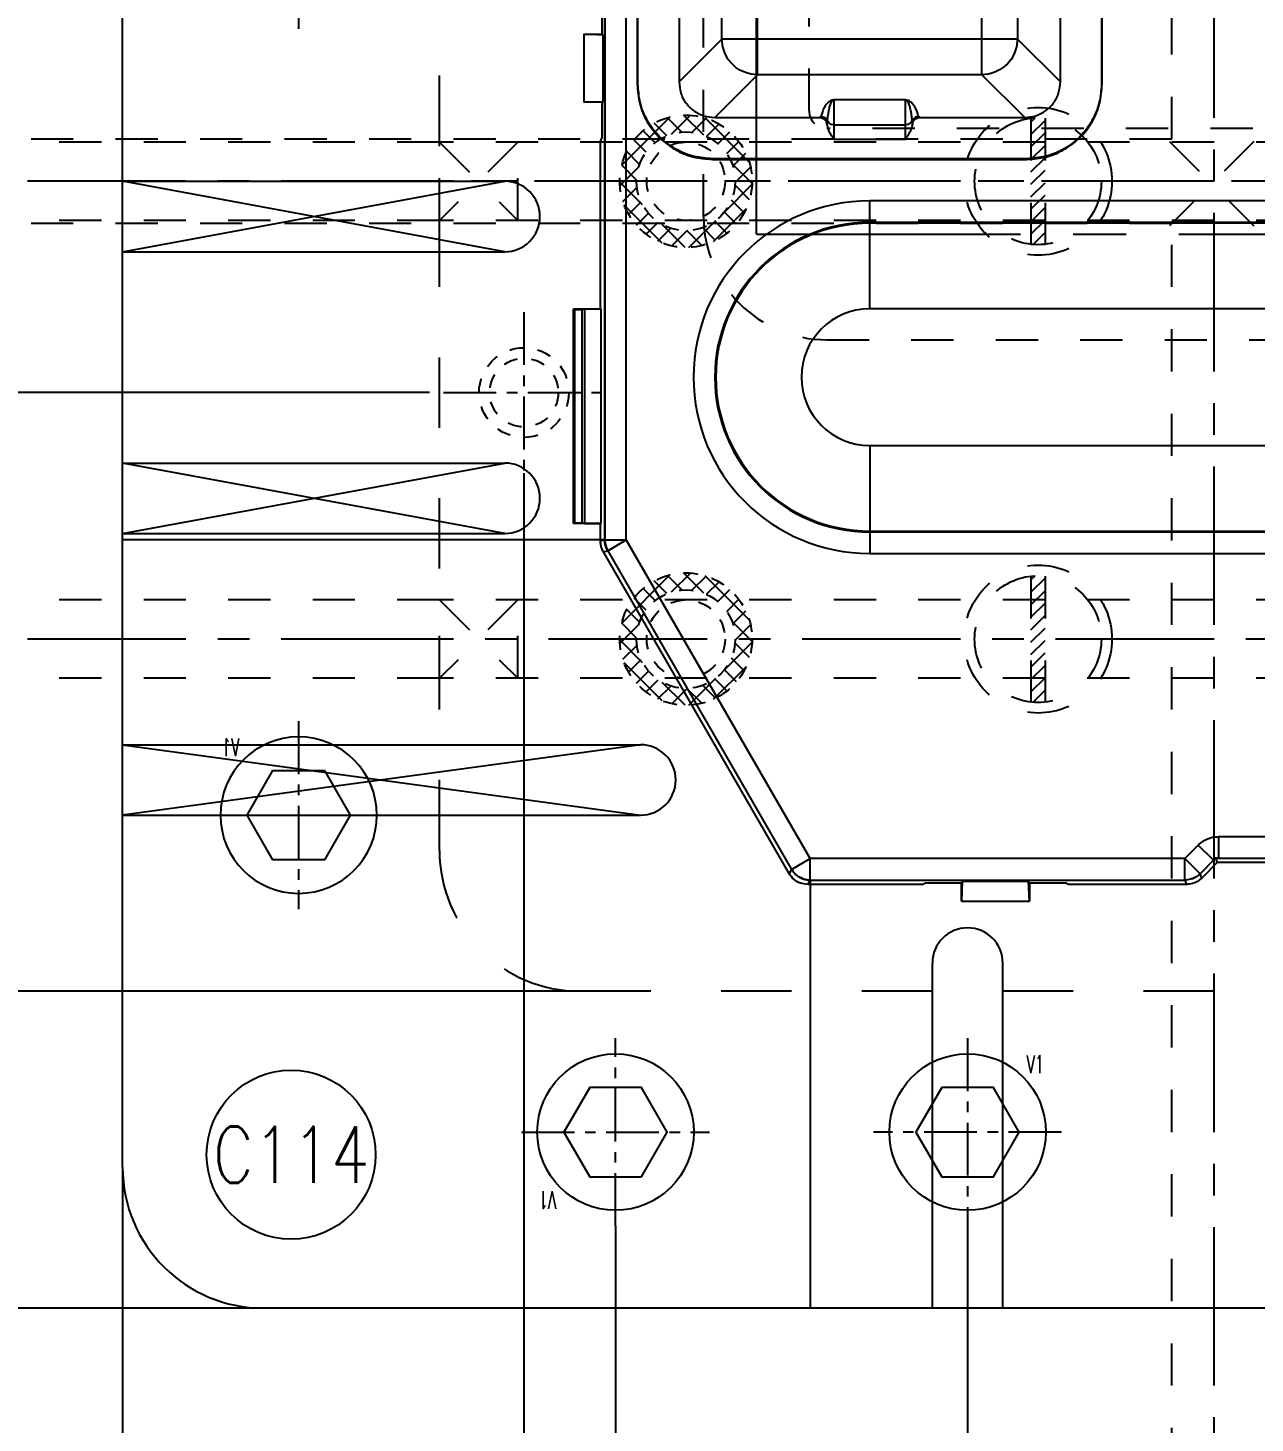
# Model space of a CAD drawing. Extents: x 14103 to 19353, y -3233 to 932.
# Drawn here: x 16820.9 to 16995.2, y -397.2 to -199.1 of the extents above; entities that cross this region are included whole.
import ezdxf
from ezdxf.enums import TextEntityAlignment as Align

# ---------------------------------------------------------------- set-up
doc = ezdxf.new("R2010")
doc.units = 0
doc.header["$LTSCALE"] = 20
doc.header["$MEASUREMENT"] = 0
for name, pattern in [('CENTER', [0.6, 0.375, -0.075, 0.075, -0.075]), ('DASHED', [0.2, 0.1, -0.1]), ('HIDDEN', [0.2, 0.1, -0.1]), ('SOLID', [0])]:
    doc.linetypes.add(name, pattern=pattern)
doc.layers.get('0').update_dxf_attribs({"linetype": 'CONTINUOUS'})
doc.layers.get('DEFPOINTS').update_dxf_attribs({"linetype": 'CONTINUOUS'})
for name, color, linetype in [('4a', 7, 'CONTINUOUS'), ('CK_LEVEL_1', 1, 'SOLID'), ('DIM', 3, 'CONTINUOUS'), ('HOLD DOWN', 7, 'CONTINUOUS'), ('MXB', 3, 'CONTINUOUS'), ('OIL', 7, 'CONTINUOUS'), ('SCREW', 7, 'CONTINUOUS'), ('VENTING', 7, 'CONTINUOUS'), ('WATER', 9, 'HIDDEN'), ('water-2', 7, 'CONTINUOUS')]:
    doc.layers.add(name, color=color, linetype=linetype)
doc.styles.add('lxy2', font='txt.shx', dxfattribs={"width": 0.6})
doc.styles.get("Standard").update_dxf_attribs({"font": 'txt.shx', "width": 0.5, "bigfont": 'hztxt.shx'})
doc.dimstyles.new('10', dxfattribs={"dimtxt": 10, "dimasz": 5, "dimexe": 2.5, "dimexo": 0, "dimgap": 1, "dimtad": 0, "dimdsep": 46, "dimtxsty": 'lxy2', "dimcen": -3, "dimclrd": 113, "dimclre": 113, "dimclrt": 3, "dimazin": 2, "dimtfac": 1, "dimtofl": 0, "dimtmove": 0, "dimatfit": 3, "dimfxl": 1, "dimtolj": 1, "dimtzin": 0, "dimarcsym": 0})

# ---------------------------------------------------------------- blocks, each defined once
blk = doc.blocks.new('*D235')
at = {"layer": 'DEFPOINTS', "color": 0}
for p in [(17204.36, 164.09), (16564.92, -220.91), (16661.38, -220.91)]:
    blk.add_point(p, dxfattribs=at)
at = {"layer": 'DIM', "color": 113, "lineweight": -2}
blk.add_line((16661.38, -220.91), (16564.92, -220.91), dxfattribs=at)
at = {"layer": 'DIM', "color": 3, "insert": (16555.92, -220.91), "char_height": 10, "attachment_point": 5, "style": 'lxy2'}
blk.add_mtext('\\A1;385', dxfattribs=at)
blk = doc.blocks.new('*D232')
at = {"layer": 'DEFPOINTS', "color": 0}
for p in [(17204.36, 164.09), (16564.92, -250.91), (16877.93, -250.91)]:
    blk.add_point(p, dxfattribs=at)
at = {"layer": 'DIM', "color": 113, "lineweight": -2}
for p, q in [((16574.92, -250.91), (16564.92, -250.91)), ((16584.92, -250.91), (16574.92, -250.91)), ((16877.93, -250.91), (16584.92, -250.91))]:
    blk.add_line(p, q, dxfattribs=at)
at = {"layer": 'DIM', "color": 3, "insert": (16556.92, -250.91), "char_height": 10, "attachment_point": 5, "style": 'lxy2'}
blk.add_mtext('\\A1;415', dxfattribs=at)
blk = doc.blocks.new('*D241')
at = {"layer": 'DEFPOINTS', "color": 0, "linetype": 'Continuous'}
for p in [(17204.36, 164.09), (16954.36, -369.24), (16954.36, -553.81)]:
    blk.add_point(p, dxfattribs=at)
at = {"layer": 'OIL', "color": 113, "linetype": 'Continuous', "lineweight": -2}
blk.add_line((16954.36, -369.24), (16954.36, -553.81), dxfattribs=at)
at = {"layer": 'OIL', "color": 3, "linetype": 'Continuous', "insert": (16954.36, -562.31), "char_height": 10, "attachment_point": 5, "rotation": 90, "style": 'lxy2'}
blk.add_mtext('\\A1;250', dxfattribs=at)
blk = doc.blocks.new('*D240')
at = {"layer": 'DEFPOINTS', "color": 0, "linetype": 'Continuous'}
for p in [(17204.36, 164.09), (16904.36, -369.24), (16904.36, -553.81)]:
    blk.add_point(p, dxfattribs=at)
at = {"layer": 'OIL', "color": 113, "linetype": 'Continuous', "lineweight": -2}
blk.add_line((16904.36, -369.24), (16904.36, -553.81), dxfattribs=at)
at = {"layer": 'OIL', "color": 3, "linetype": 'Continuous', "insert": (16904.36, -561.81), "char_height": 10, "attachment_point": 5, "rotation": 90, "style": 'lxy2'}
blk.add_mtext('\\A1;300', dxfattribs=at)
blk = doc.blocks.new('*D239')
at = {"layer": 'DEFPOINTS', "color": 0, "linetype": 'Continuous'}
for p in [(17204.36, 164.09), (16834.36, -360.91), (16834.36, -553.81)]:
    blk.add_point(p, dxfattribs=at)
at = {"layer": 'OIL', "color": 113, "linetype": 'Continuous', "lineweight": -2}
blk.add_line((16834.36, -360.91), (16834.36, -553.81), dxfattribs=at)
at = {"layer": 'OIL', "color": 3, "linetype": 'Continuous', "insert": (16834.36, -562.31), "char_height": 10, "attachment_point": 5, "rotation": 90, "style": 'lxy2'}
blk.add_mtext('\\A1;370', dxfattribs=at)
blk = doc.blocks.new('*D238')
at = {"layer": 'DEFPOINTS', "color": 0, "linetype": 'Continuous'}
for p in [(17204.36, 164.09), (16699.36, -535.91), (16699.36, -553.81)]:
    blk.add_point(p, dxfattribs=at)
at = {"layer": 'OIL', "color": 113, "linetype": 'Continuous', "lineweight": -2}
blk.add_line((16699.36, -535.91), (16699.36, -553.81), dxfattribs=at)
at = {"layer": 'OIL', "color": 3, "linetype": 'Continuous', "insert": (16699.36, -562.31), "char_height": 10, "attachment_point": 5, "rotation": 90, "style": 'lxy2'}
blk.add_mtext('\\A1;505', dxfattribs=at)
blk = doc.blocks.new('*D237')
at = {"layer": 'DEFPOINTS', "color": 0, "linetype": 'Continuous'}
for p in [(17204.36, 164.09), (16654.36, -520.91), (16654.36, -553.81)]:
    blk.add_point(p, dxfattribs=at)
at = {"layer": 'OIL', "color": 113, "linetype": 'Continuous', "lineweight": -2}
blk.add_line((16654.36, -520.91), (16654.36, -553.81), dxfattribs=at)
at = {"layer": 'OIL', "color": 3, "linetype": 'Continuous', "insert": (16654.36, -562.31), "char_height": 10, "attachment_point": 5, "rotation": 90, "style": 'lxy2'}
blk.add_mtext('\\A1;550', dxfattribs=at)
blk = doc.blocks.new('*D234')
at = {"layer": 'DEFPOINTS', "color": 0}
for p in [(17204.36, 164.09), (16564.92, -285.91), (16661.38, -285.91)]:
    blk.add_point(p, dxfattribs=at)
at = {"layer": 'DIM', "color": 113, "lineweight": -2}
blk.add_line((16661.38, -285.91), (16564.92, -285.91), dxfattribs=at)
at = {"layer": 'DIM', "color": 3, "insert": (16556.42, -285.91), "char_height": 10, "attachment_point": 5, "style": 'lxy2'}
blk.add_mtext('\\A1;450', dxfattribs=at)
blk = doc.blocks.new('*D233')
at = {"layer": 'DEFPOINTS', "color": 0}
for p in [(17204.36, 164.09), (16564.92, -535.91), (16669.36, -535.91)]:
    blk.add_point(p, dxfattribs=at)
at = {"layer": 'DIM', "color": 113, "lineweight": -2}
blk.add_line((16669.36, -535.91), (16564.92, -535.91), dxfattribs=at)
at = {"layer": 'DIM', "color": 3, "insert": (16556.92, -535.91), "char_height": 10, "attachment_point": 5, "style": 'lxy2'}
blk.add_mtext('\\A1;700', dxfattribs=at)
blk = doc.blocks.new('*D229')
at = {"layer": 'DEFPOINTS', "color": 0}
for p in [(17204.36, 164.09), (16564.92, -335.91), (16899.36, -335.91)]:
    blk.add_point(p, dxfattribs=at)
at = {"layer": 'DIM', "color": 113, "lineweight": -2}
blk.add_line((16899.36, -335.91), (16564.92, -335.91), dxfattribs=at)
at = {"layer": 'DIM', "color": 3, "insert": (16556.92, -335.91), "char_height": 10, "attachment_point": 5, "style": 'lxy2'}
blk.add_mtext('\\A1;500', dxfattribs=at)
blk = doc.blocks.new('*D228')
at = {"layer": 'DEFPOINTS', "color": 0}
for p in [(17204.36, 164.09), (16564.92, -380.91), (16854.36, -380.91)]:
    blk.add_point(p, dxfattribs=at)
at = {"layer": 'DIM', "color": 113, "lineweight": -2}
blk.add_line((16854.36, -380.91), (16564.92, -380.91), dxfattribs=at)
at = {"layer": 'DIM', "color": 3, "insert": (16555.92, -380.91), "char_height": 10, "attachment_point": 5, "style": 'lxy2'}
blk.add_mtext('\\A1;545', dxfattribs=at)
blk = doc.blocks.new('*D227')
at = {"layer": 'DEFPOINTS', "color": 0, "linetype": 'Continuous'}
for p in [(17204.36, 164.09), (16989.36, -535.91), (16989.36, -553.81)]:
    blk.add_point(p, dxfattribs=at)
at = {"layer": 'OIL', "color": 113, "linetype": 'Continuous', "lineweight": -2}
blk.add_line((16989.36, -535.91), (16989.36, -553.81), dxfattribs=at)
at = {"layer": 'OIL', "color": 3, "linetype": 'Continuous', "insert": (16989.36, -561.81), "char_height": 10, "attachment_point": 5, "rotation": 90, "style": 'lxy2'}
blk.add_mtext('\\A1;215', dxfattribs=at)
blk = doc.blocks.new('*D223')
at = {"layer": 'DEFPOINTS', "color": 0, "linetype": 'Continuous'}
for p in [(17204.36, 164.09), (16891.36, -262.34), (16891.36, -553.81)]:
    blk.add_point(p, dxfattribs=at)
at = {"layer": 'OIL', "color": 113, "linetype": 'Continuous', "lineweight": -2}
blk.add_line((16891.36, -262.34), (16891.36, -553.81), dxfattribs=at)
at = {"layer": 'OIL', "color": 3, "linetype": 'Continuous', "insert": (16891.36, -600.55), "char_height": 10, "attachment_point": 5, "rotation": 90, "style": 'lxy2'}
blk.add_mtext('\\A1;{\\f宋体|b0|i0|c134|p2;313(B板镶件工艺螺丝孔)}', dxfattribs=at)
blk = doc.blocks.new('AC_LXY_BLK610')
at = {"layer": 'SCREW', "color": 1, "linetype": 'CENTER'}
for p, q in [((0, 13.33), (0, -13.34)), ((13.33, 0), (-13.34, 0))]:
    blk.add_line(p, q, dxfattribs=at)
at = {"layer": 'SCREW', "color": 0, "linetype": 'ByBlock'}
blk.add_lwpolyline([(-3.67, 6.35), (-7.33, 0), (-3.67, -6.35), (3.67, -6.35), (7.33, 0), (3.67, 6.35)], close=True, dxfattribs=at)
blk.add_circle((0, 0), 11.11, dxfattribs=at)
at = {"layer": 'SCREW', "style": 'lxy2', "width": 0.6}
blk.add_text('V1', height=2.5, dxfattribs=at).set_placement((9.63, 9.63), align=Align.MIDDLE_CENTER)
blk = doc.blocks.new('MXB_ITEM')
blk.add_circle((0, 0), 6)
at = {"width": 0.8}
blk.add_attdef('ITEM', text='', height=4, dxfattribs=at).set_placement((0, 0), align=Align.MIDDLE_CENTER)

msp = doc.modelspace()

# ---------------------------------------------------------------- hatches: boundary and pattern name
at = {"layer": 'WATER', "linetype": 'ByBlock'}
h = msp.add_hatch(dxfattribs=at)
h.set_pattern_fill('ANSI37', color=256, scale=15, angle=90, style=0)
h.set_pattern_definition([(135, (17655.6568, -15425.852), (-1.32582521, -1.32582521), []), (225, (17655.6568, -15425.852), (1.32582521, -1.32582521), [])])
edge = h.paths.add_edge_path(flags=16)
edge.add_arc((16914.363, -220.91), 7, 0, 360)
edge = h.paths.add_edge_path()
edge.add_arc((16914.363, -220.91), 9.396, 0, 360)
at = {"layer": 'WATER', "linetype": 'HIDDEN', "ltscale": 3}
h = msp.add_hatch(dxfattribs=at)
h.set_pattern_fill('ANSI31', color=256, scale=10, angle=90, style=0)
h.set_pattern_definition([(225, (13093.275, -1881.7207), (-0.88388348, 0.88388348), [])])
h.paths.add_polyline_path([(16963.363, -229.854), (16963.363, -215.35), (16965.363, -215.35), (16965.363, -229.854, -0.0557281)])
h.paths.add_polyline_path([(16965.363, -220.91), (16963.363, -220.91), (16963.363, -215.35), (16965.363, -215.35)], flags=16)
h.paths.add_polyline_path([(16965.363, -226.47), (16963.363, -226.47), (16963.363, -220.91), (16965.363, -220.91)], flags=16)
h.paths.add_polyline_path([(16965.363, -211.965), (16965.363, -226.47), (16963.363, -226.47), (16963.363, -211.965, -0.0557281)])
at = {"layer": 'WATER', "linetype": 'ByBlock'}
h = msp.add_hatch(dxfattribs=at)
h.set_pattern_fill('ANSI37', color=256, scale=15, angle=90, style=0)
h.set_pattern_definition([(135, (17655.6568, -15490.852), (-1.32582521, -1.32582521), []), (225, (17655.6568, -15490.852), (1.32582521, -1.32582521), [])])
edge = h.paths.add_edge_path(flags=16)
edge.add_arc((16914.363, -285.91), 7, 0, 360)
edge = h.paths.add_edge_path()
edge.add_arc((16914.363, -285.91), 9.396, 0, 360)
at = {"layer": 'WATER', "linetype": 'HIDDEN', "ltscale": 3}
h = msp.add_hatch(dxfattribs=at)
h.set_pattern_fill('ANSI31', color=256, scale=10, angle=90, style=0)
h.set_pattern_definition([(225, (13093.275, -1946.7207), (-0.88388348, 0.88388348), [])])
h.paths.add_polyline_path([(16963.363, -294.854), (16963.363, -280.35), (16965.363, -280.35), (16965.363, -294.854, -0.0557281)])
h.paths.add_polyline_path([(16965.363, -285.91), (16963.363, -285.91), (16963.363, -280.35), (16965.363, -280.35)], flags=16)
h.paths.add_polyline_path([(16965.363, -291.47), (16963.363, -291.47), (16963.363, -285.91), (16965.363, -285.91)], flags=16)
h.paths.add_polyline_path([(16965.363, -276.965), (16965.363, -291.47), (16963.363, -291.47), (16963.363, -276.965, -0.0557281)])

# ---------------------------------------------------------------- linework, layer by layer
at = {"layer": '4a', "color": 4, "linetype": 'Continuous'}
for p, q in [((16902.841, 41.815), (16902.841, -271.838)), ((16905.884, -271.838), (16905.884, 41.815)), ((16907.447, -60.942), (16907.447, -207.117)), ((16907.545, -207.117), (16907.545, -60.942)), ((16967.535, -206.79), (16967.535, -61.27)), ((16973.381, -60.942), (16973.381, -207.117)), ((16973.478, -207.117), (16973.478, -60.942)), ((16924.529, -205.776), (16924.529, -62.283)), ((16956.397, -205.776), (16956.397, -62.283)), ((16919.466, -200.714), (16919.466, -67.346)), ((16961.459, -67.346), (16961.459, -200.714)), ((16913.39, -133.005), (16913.39, -206.79)), ((16902.431, -194.953), (16902.431, -200.028)), ((16899.853, -200.036), (16902.431, -200.028)), ((16902.615, -200.166), (16899.853, -200.036)), ((16899.853, -200.036), (16899.853, -209.687)), ((16902.615, -200.166), (16902.431, -200.028)), ((16902.615, -209.557), (16902.615, -200.166)), ((16913.39, -206.79), (16919.466, -200.714)), ((16961.459, -200.714), (16919.466, -200.714)), ((16967.535, -206.79), (16961.459, -200.714)), ((16918.452, -211.853), (16924.529, -205.776)), ((16956.397, -205.776), (16924.529, -205.776)), ((16962.473, -211.853), (16956.397, -205.776)), ((16907.447, -207.117), (16907.545, -207.117)), ((16973.478, -207.117), (16973.381, -207.117)), ((16899.853, -209.687), (16902.615, -209.557)), ((16902.431, -209.695), (16899.853, -209.687)), ((16902.431, -209.695), (16902.615, -209.557)), ((16902.431, -209.695), (16902.431, -214.77)), ((16945.538, -209.367), (16935.388, -209.367)), ((16935.388, -209.37), (16935.388, -214.93)), ((16945.538, -214.93), (16945.538, -209.37)), ((16918.452, -211.853), (16933.367, -211.853)), ((16947.558, -211.853), (16962.473, -211.853)), ((16935.388, -212.911), (16945.538, -212.911)), ((16902.235, -215.261), (16902.431, -214.77)), ((16902.235, -239.019), (16902.235, -215.261)), ((16935.388, -214.93), (16945.538, -214.93)), ((16962.8, -217.698), (16918.125, -217.698)), ((16918.125, -217.698), (16918.125, -217.795)), ((16918.125, -217.795), (16962.8, -217.795)), ((16962.8, -217.795), (16962.8, -217.698)), ((17091.815, -223.692), (16940.463, -223.692)), ((16940.463, -239.025), (16940.463, -223.692)), ((16940.463, -226.73), (17088.888, -226.73)), ((17089.484, -226.875), (16940.463, -226.875)), ((16898.407, -269.52), (16898.407, -239.019)), ((16898.407, -239.019), (16902.235, -239.019)), ((16898.531, -239.143), (16898.407, -239.019)), ((16898.531, -239.143), (16898.531, -269.395)), ((16899.582, -239.143), (16898.531, -239.143)), ((16899.937, -239.055), (16899.582, -239.143)), ((16899.582, -239.143), (16899.582, -269.395)), ((16899.937, -239.055), (16899.937, -269.484)), ((16902.307, -239.055), (16899.937, -239.055)), ((16902.307, -239.055), (16902.235, -239.019)), ((16902.307, -269.484), (16902.307, -239.055)), ((17089.484, -239.025), (16940.463, -239.025)), ((16940.463, -258.424), (17089.484, -258.424)), ((16940.463, -258.424), (16940.463, -273.757)), ((16898.407, -269.52), (16898.531, -269.395)), ((16898.531, -269.395), (16899.582, -269.395)), ((16899.582, -269.395), (16899.937, -269.484)), ((16902.235, -269.52), (16898.407, -269.52)), ((16899.937, -269.484), (16902.307, -269.484)), ((16902.235, -269.52), (16902.307, -269.484)), ((16902.235, -272.001), (16902.235, -269.52)), ((16940.463, -270.574), (17089.484, -270.574)), ((17088.888, -270.72), (16940.463, -270.72)), ((16902.841, -271.838), (16902.235, -272.001)), ((16902.643, -273.522), (16903.249, -273.36)), ((16902.841, -271.838), (16905.884, -271.838)), ((16903.249, -273.36), (16905.884, -271.838)), ((16903.249, -273.36), (16929.372, -318.606)), ((16932.007, -317.084), (16905.884, -271.838)), ((16929.022, -319.212), (16902.643, -273.522)), ((16940.463, -273.757), (17091.815, -273.757)), ((17040.536, -313.979), (16989.997, -313.979)), ((16989.997, -313.979), (16989.997, -317.022)), ((16987.122, -315.173), (16985.218, -317.084)), ((16989.278, -317.32), (16987.122, -315.173)), ((16929.372, -318.606), (16929.022, -319.212)), ((16929.372, -318.606), (16932.007, -317.084)), ((16985.218, -317.084), (16932.007, -317.084)), ((16932.007, -320.127), (16932.007, -317.084)), ((16987.374, -319.232), (16985.218, -317.084)), ((16985.218, -320.127), (16985.218, -317.084)), ((16987.374, -319.232), (16989.278, -317.32)), ((16989.827, -317.628), (16987.626, -319.838)), ((16989.565, -316.997), (16989.827, -317.628)), ((17040.706, -317.628), (16989.827, -317.628)), ((16989.997, -317.022), (17040.536, -317.022)), ((16931.657, -320.734), (16932.007, -320.127)), ((16947.912, -320.734), (16931.657, -320.734)), ((16932.007, -320.127), (16985.218, -320.127)), ((16947.912, -320.734), (16948.402, -320.538)), ((16948.402, -320.538), (16953.477, -320.538)), ((16953.616, -320.354), (16953.477, -320.538)), ((16953.486, -323.116), (16953.477, -320.538)), ((16953.616, -320.354), (16953.486, -323.116)), ((16963.007, -320.354), (16953.616, -320.354)), ((16963.145, -320.538), (16963.007, -320.354)), ((16963.137, -323.116), (16963.007, -320.354)), ((16963.145, -320.538), (16963.137, -323.116)), ((16963.145, -320.538), (16968.22, -320.538)), ((16968.711, -320.734), (16968.22, -320.538)), ((16985.47, -320.734), (16968.711, -320.734)), ((16985.218, -320.127), (16985.47, -320.734)), ((16987.626, -319.838), (16987.374, -319.232)), ((16953.486, -323.116), (16963.137, -323.116))]:
    msp.add_line(p, q, dxfattribs=at)
for points in [[(16924.529, -205.776), (16924.069, -205.753), (16923.621, -205.69), (16923.126, -205.571), (16922.595, -205.383), (16922.039, -205.11), (16921.472, -204.734), (16920.911, -204.237), (16920.384, -203.6), (16919.928, -202.805), (16919.599, -201.841), (16919.466, -200.714)], [(16961.459, -200.714), (16961.327, -201.84), (16960.998, -202.802), (16960.545, -203.596), (16960.019, -204.232), (16959.461, -204.728), (16958.897, -205.104), (16958.345, -205.377), (16957.816, -205.566), (16957.323, -205.686), (16956.873, -205.751), (16956.397, -205.776)], [(16935.388, -212.911), (16935.011, -212.839), (16934.688, -212.633), (16934.465, -212.323)], [(16946.46, -212.323), (16946.237, -212.633), (16945.914, -212.839), (16945.538, -212.911)], [(16902.841, -271.838), (16902.888, -272.367), (16903.025, -272.879), (16903.249, -273.36)], [(16932.007, -320.127), (16931.808, -320.121), (16931.587, -320.098), (16931.343, -320.054), (16931.081, -319.982), (16930.803, -319.879), (16930.514, -319.735), (16930.218, -319.545), (16929.921, -319.299), (16929.634, -318.989), (16929.372, -318.606)], [(16987.374, -319.232), (16987.1, -319.475), (16986.825, -319.668), (16986.556, -319.817), (16986.296, -319.93), (16986.049, -320.011), (16985.816, -320.068), (16985.598, -320.103), (16985.401, -320.122), (16985.218, -320.127)]]:
    msp.add_lwpolyline(points, dxfattribs=at)
for radius in [25.032, 21.995, 21.85, 9.699]:
    msp.add_arc((16940.463, -248.725), radius, 90, 270, dxfattribs=at)
for points in [[(16907.447, -207.117), (16907.811, -209.878), (16908.881, -212.465), (16910.581, -214.675), (16912.795, -216.371), (16915.366, -217.432), (16918.125, -217.795)], [(16918.125, -217.698), (16915.545, -217.381), (16912.947, -216.345), (16910.669, -214.626), (16908.913, -212.32), (16907.859, -209.686), (16907.545, -207.117)], [(16913.39, -206.79), (16913.638, -208.358), (16914.356, -209.768), (16915.474, -210.886), (16916.885, -211.605), (16918.452, -211.853)], [(16962.473, -211.853), (16964.04, -211.605), (16965.451, -210.886), (16966.569, -209.768), (16967.288, -208.358), (16967.535, -206.79)], [(16962.8, -217.795), (16965.561, -217.431), (16968.148, -216.361), (16970.358, -214.661), (16972.054, -212.447), (16973.115, -209.876), (16973.478, -207.117)], [(16973.381, -207.117), (16973.063, -209.697), (16972.028, -212.295), (16970.309, -214.574), (16968.003, -216.329), (16965.369, -217.384), (16962.8, -217.698)], [(16935.388, -209.367), (16935.122, -209.402), (16934.879, -209.496), (16934.648, -209.646), (16934.457, -209.818), (16934.287, -210.015), (16934.1, -210.289), (16933.949, -210.561), (16933.794, -210.911), (16933.69, -211.199), (16933.543, -211.732)], [(16934.465, -212.323), (16934.513, -211.864), (16934.564, -211.475), (16934.616, -211.147), (16934.667, -210.869), (16934.742, -210.53), (16934.812, -210.264), (16934.899, -209.997), (16934.995, -209.764), (16935.128, -209.54), (16935.388, -209.37)], [(16947.382, -211.732), (16947.286, -211.362), (16947.183, -211.049), (16947.079, -210.785), (16946.925, -210.463), (16946.778, -210.212), (16946.595, -209.961), (16946.389, -209.742), (16946.175, -209.572), (16945.925, -209.442), (16945.538, -209.367)], [(16945.538, -209.37), (16945.77, -209.505), (16945.912, -209.726), (16946.025, -209.993), (16946.111, -210.258), (16946.182, -210.522), (16946.257, -210.861), (16946.308, -211.14), (16946.36, -211.469), (16946.412, -211.86), (16946.46, -212.323)], [(16933.543, -211.732), (16933.518, -211.762), (16933.367, -211.853)], [(16933.367, -211.853), (16933.853, -211.976), (16934.22, -212.319), (16934.377, -212.794)], [(16933.543, -211.732), (16933.828, -211.773), (16934.091, -211.893), (16934.309, -212.081), (16934.465, -212.323)], [(16947.382, -211.732), (16947.097, -211.773), (16946.835, -211.893), (16946.616, -212.081), (16946.46, -212.323)], [(16946.548, -212.794), (16946.705, -212.319), (16947.073, -211.976), (16947.558, -211.853)], [(16947.558, -211.853), (16947.408, -211.762), (16947.383, -211.732)], [(16934.377, -212.794), (16934.398, -212.655), (16934.465, -212.323)], [(16934.377, -212.794), (16934.545, -213.506), (16934.906, -214.218), (16935.388, -214.93)], [(16945.538, -214.93), (16946.025, -214.207), (16946.387, -213.49), (16946.548, -212.794)], [(16946.46, -212.323), (16946.473, -212.397), (16946.548, -212.794)], [(16902.643, -273.522), (16902.418, -273.041), (16902.281, -272.529), (16902.235, -272.001)], [(16987.122, -315.173), (16987.738, -314.666), (16988.441, -314.289), (16989.203, -314.057), (16989.997, -313.979)], [(16989.278, -317.32), (16989.468, -317.106), (16989.566, -316.998)], [(16989.565, -316.997), (16989.854, -317.013), (16989.997, -317.022)], [(16931.657, -320.734), (16930.616, -320.55), (16929.701, -320.022), (16929.022, -319.212)], [(16987.626, -319.838), (16986.995, -320.324), (16986.259, -320.63), (16985.47, -320.734)]]:
    msp.add_spline(points, degree=3, dxfattribs=at)
at = {"layer": 'CK_LEVEL_1', "color": 2, "linetype": 'CENTER', "ltscale": 5}
for q in [(16924.363, -125.91), (17579.363, -228.41)]:
    msp.add_line((16924.363, -228.41), q, dxfattribs=at)
at = {"layer": 'CK_LEVEL_1', "color": 9, "linetype": 'DASHED', "ltscale": 3}
for p, q in [((16916.863, -225.91), (16916.863, -135.91)), ((16931.863, -210.91), (16931.863, -135.91)), ((17186.854, -213.41), (16934.363, -213.41)), ((16934.363, -243.41), (17579.363, -243.41))]:
    msp.add_line(p, q, dxfattribs=at)
at = {"layer": 'CK_LEVEL_1', "color": 9, "linetype": 'DASHED'}
msp.add_arc((16934.363, -210.91), 2.5, 180, 270, dxfattribs=at)
at = {"layer": 'CK_LEVEL_1', "color": 9, "linetype": 'DASHED', "ltscale": 3}
msp.add_arc((16934.363, -225.91), 17.5, 180, 270, dxfattribs=at)
at = {"layer": 'HOLD DOWN', "color": 0, "linetype": 'ByBlock'}
for p, q in [((16834.363, -360.91), (16834.363, 114.09)), ((16902.841, -271.838), (16902.841, 41.815)), ((16903.249, -273.36), (16929.372, -318.606)), ((16987.374, -319.232), (16989.576, -317.022)), ((16989.565, -316.997), (16989.576, -317.022)), ((16989.576, -317.022), (17040.958, -317.022)), ((16932.007, -320.127), (16932.007, -380.91)), ((16932.007, -320.127), (16985.218, -320.127)), ((17554.363, -380.91), (16854.363, -380.91))]:
    msp.add_line(p, q, dxfattribs=at)
at = {"layer": 'HOLD DOWN', "color": 6, "linetype": 'HIDDEN', "ltscale": 5}
for p, q in [((16879.363, -315.91), (16879.363, 69.09)), ((17509.363, -335.91), (16899.363, -335.91))]:
    msp.add_line(p, q, dxfattribs=at)
at = {"layer": 'HOLD DOWN', "color": 0, "linetype": 'Continuous'}
msp.add_line((16902.841, -271.838), (16834.363, -271.838), dxfattribs=at)
at = {"layer": 'HOLD DOWN', "color": 6, "linetype": 'HIDDEN', "ltscale": 5}
msp.add_arc((16899.363, -315.91), 20, 180, 270, dxfattribs=at)
at = {"layer": 'HOLD DOWN', "color": 0, "linetype": 'ByBlock'}
msp.add_arc((16854.363, -360.91), 20, 180, 270, dxfattribs=at)
for points in [[(16903.249, -273.36), (16903.025, -272.879), (16902.887, -272.367), (16902.841, -271.838)], [(16929.372, -318.606), (16929.589, -318.931), (16929.824, -319.204), (16930.066, -319.428), (16930.547, -319.754), (16930.996, -319.955), (16931.589, -320.099)], [(16989.565, -316.997), (16989.278, -317.32)], [(16989.997, -317.022), (16989.565, -316.997)], [(16931.589, -320.099), (16932.007, -320.127)], [(16987.374, -319.232), (16987.094, -319.48), (16986.814, -319.675), (16986.541, -319.825), (16986.042, -320.014), (16985.616, -320.101), (16985.218, -320.127)]]:
    msp.add_spline(points, degree=3, dxfattribs=at)
at = {"layer": 'SCREW', "color": 1, "linetype": 'CENTER'}
for p, q in [((16891.363, -239.48), (16891.363, -262.34)), ((16879.933, -250.91), (16902.793, -250.91))]:
    msp.add_line(p, q, dxfattribs=at)
at = {"layer": 'SCREW', "color": 2, "linetype": 'HIDDEN'}
for radius in [6.375, 4.875]:
    msp.add_circle((16891.363, -250.91), radius, dxfattribs=at)
at = {"layer": 'VENTING', "color": 5}
for p, q in [((16834.363, -220.91), (16888.634, -220.91)), ((16888.634, -230.91), (16834.363, -220.91)), ((16834.363, -230.91), (16888.634, -220.91)), ((16834.363, -230.91), (16888.634, -230.91)), ((16834.363, -260.91), (16888.634, -260.91)), ((16888.634, -270.91), (16834.363, -260.91)), ((16834.363, -270.91), (16888.634, -260.91)), ((16834.363, -270.91), (16888.634, -270.91)), ((16834.363, -300.91), (16907.914, -300.91)), ((16834.363, -300.91), (16907.914, -310.91)), ((16907.914, -300.91), (16834.363, -310.91)), ((16834.363, -310.91), (16907.914, -310.91)), ((16949.363, -380.91), (16949.363, -331.91)), ((16959.363, -380.91), (16959.363, -331.91))]:
    msp.add_line(p, q, dxfattribs=at)
for centre, start, end in [((16888.634, -225.91), 270, 90), ((16888.634, -265.91), 270, 90), ((16907.914, -305.91), 270, 90), ((16954.363, -331.91), 0, 180)]:
    msp.add_arc(centre, 5, start, end, dxfattribs=at)
at = {"layer": 'WATER', "linetype": 'HIDDEN', "ltscale": 3}
for p, q in [((16963.363, -211.965), (16963.363, -229.854)), ((16965.363, -211.965), (16965.363, -229.854)), ((16879.363, -215.35), (16682.363, -215.35)), ((17529.363, -215.35), (16879.363, -215.35)), ((16890.483, -215.35), (16879.363, -226.47)), ((16879.363, -215.35), (16890.483, -226.47)), ((16879.363, -226.47), (16879.363, -215.35)), ((16890.483, -226.47), (16890.483, -215.35)), ((16879.363, -226.47), (16682.363, -226.47)), ((17529.363, -226.47), (16879.363, -226.47)), ((16963.363, -276.965), (16963.363, -294.854)), ((16965.363, -276.965), (16965.363, -294.854)), ((16879.363, -280.35), (16682.363, -280.35)), ((17529.363, -280.35), (16879.363, -280.35)), ((16890.483, -280.35), (16879.363, -291.47)), ((16879.363, -280.35), (16890.483, -291.47)), ((16879.363, -291.47), (16879.363, -280.35)), ((16890.483, -291.47), (16890.483, -280.35)), ((16879.363, -291.47), (16682.363, -291.47)), ((17529.363, -291.47), (16879.363, -291.47))]:
    msp.add_line(p, q, dxfattribs=at)
at = {"layer": 'WATER', "color": 1, "linetype": 'CENTER', "ltscale": 3}
for p, q in [((16879.363, -220.91), (16661.377, -220.91)), ((17529.363, -220.91), (16873.803, -220.91)), ((16879.363, -285.91), (16661.377, -285.91)), ((17529.363, -285.91), (16873.803, -285.91))]:
    msp.add_line(p, q, dxfattribs=at)
at = {"layer": 'WATER'}
for centre, radius in [((16914.363, -220.91), 9.396), ((16914.363, -220.91), 7), ((16914.363, -220.91), 5.56), ((16914.363, -285.91), 9.396), ((16914.363, -285.91), 7), ((16914.363, -285.91), 5.56)]:
    msp.add_circle(centre, radius, dxfattribs=at)
at = {"layer": 'WATER', "linetype": 'HIDDEN', "ltscale": 3}
for centre, radius in [((16964.363, -220.91), 10.5), ((16964.363, -220.91), 9), ((16964.363, -285.91), 10.5), ((16964.363, -285.91), 9)]:
    msp.add_circle(centre, radius, dxfattribs=at)
at = {"layer": 'water-2', "color": 1, "linetype": 'CENTER', "ltscale": 3}
for p, q in [((16989.363, -535.909), (16989.363, 114.091)), ((17419.363, -220.909), (16654.363, -220.909))]:
    msp.add_line(p, q, dxfattribs=at)
at = {"layer": 'water-2', "color": 11, "linetype": 'HIDDEN', "ltscale": 3}
for p, q in [((16983.363, -214.909), (16983.363, 108.091)), ((16983.363, -214.909), (16654.363, -214.909)), ((16995.026, -215.246), (16983.026, -227.246)), ((16983.026, -215.246), (16995.026, -227.246)), ((16983.363, -226.909), (16654.363, -226.909)), ((16983.363, -535.909), (16983.363, -226.909))]:
    msp.add_line(p, q, dxfattribs=at)

# ---------------------------------------------------------------- block references
at = {"layer": 'MXB', "color": 8, "xscale": 2, "yscale": 2, "zscale": 2}
msp.add_blockref('MXB_ITEM', (16858.299, -359.119), dxfattribs=at).add_auto_attribs({'ITEM': 'C114'})
at = {"layer": 'SCREW', "xscale": -1}
for p in [(16859.363, -185.91), (16859.363, -310.91)]:
    msp.add_blockref('AC_LXY_BLK610', p, dxfattribs=at)
at = {"layer": 'SCREW', "rotation": 180}
msp.add_blockref('AC_LXY_BLK610', (16904.363, -355.91), dxfattribs=at)
at = {"layer": 'SCREW'}
msp.add_blockref('AC_LXY_BLK610', (16954.363, -355.91), dxfattribs=at)

# ---------------------------------------------------------------- dimensions: what is measured, and where the dimension line sits
at = {"layer": 'DIM'}
for feature_location, offset, picture, middle in [((16661.377, -220.91), (-96.461, 0), '*D235', (16555.916, -220.91)), ((16854.363, -380.91), (-289.447, 0), '*D228', (16555.916, -380.91)), ((16661.377, -285.91), (-96.461, 0), '*D234', (16556.416, -285.91)), ((16877.933, -250.91), (-313.017, 0), '*D232', (16556.916, -250.91)), ((16669.363, -535.91), (-104.447, 0), '*D233', (16556.916, -535.91)), ((16899.363, -335.91), (-334.447, 0), '*D229', (16556.916, -335.91))]:
    dim = msp.add_ordinate_dim(feature_location=feature_location, offset=offset, dtype=0, origin=(17204.363, 164.09), dimstyle='10', dxfattribs=at)
    dim.commit()
    dim.dimension.update_dxf_attribs({"geometry": picture, "text_midpoint": middle})
at = {"layer": 'OIL', "color": 4, "linetype": 'Continuous'}
for feature_location, offset, picture, middle in [((16654.363, -520.91), (0, -32.904), '*D237', (16654.363, -562.314)), ((16699.363, -535.91), (0, -17.904), '*D238', (16699.363, -562.314)), ((16834.363, -360.91), (0, -192.904), '*D239', (16834.363, -562.314)), ((16904.363, -369.245), (0, -184.569), '*D240', (16904.363, -561.814)), ((16954.363, -369.245), (0, -184.569), '*D241', (16954.363, -562.314)), ((16989.363, -535.909), (0, -17.905), '*D227', (16989.363, -561.814))]:
    dim = msp.add_ordinate_dim(feature_location=feature_location, offset=offset, dtype=1, origin=(17204.363, 164.09), dimstyle='10', dxfattribs=at)
    dim.commit()
    dim.dimension.update_dxf_attribs({"geometry": picture, "text_midpoint": middle})
dim = msp.add_ordinate_dim(feature_location=(16891.363, -262.34), offset=(0, -291.474), dtype=1, origin=(17204.363, 164.09), text='{\\f宋体|b0|i0|c134|p2;<>(B板镶件工艺螺丝孔)}', dimstyle='10', dxfattribs=at)
dim.commit()
dim.dimension.update_dxf_attribs({"geometry": '*D223', "text_midpoint": (16891.363, -600.547)})

doc.saveas('drawing.dxf')
